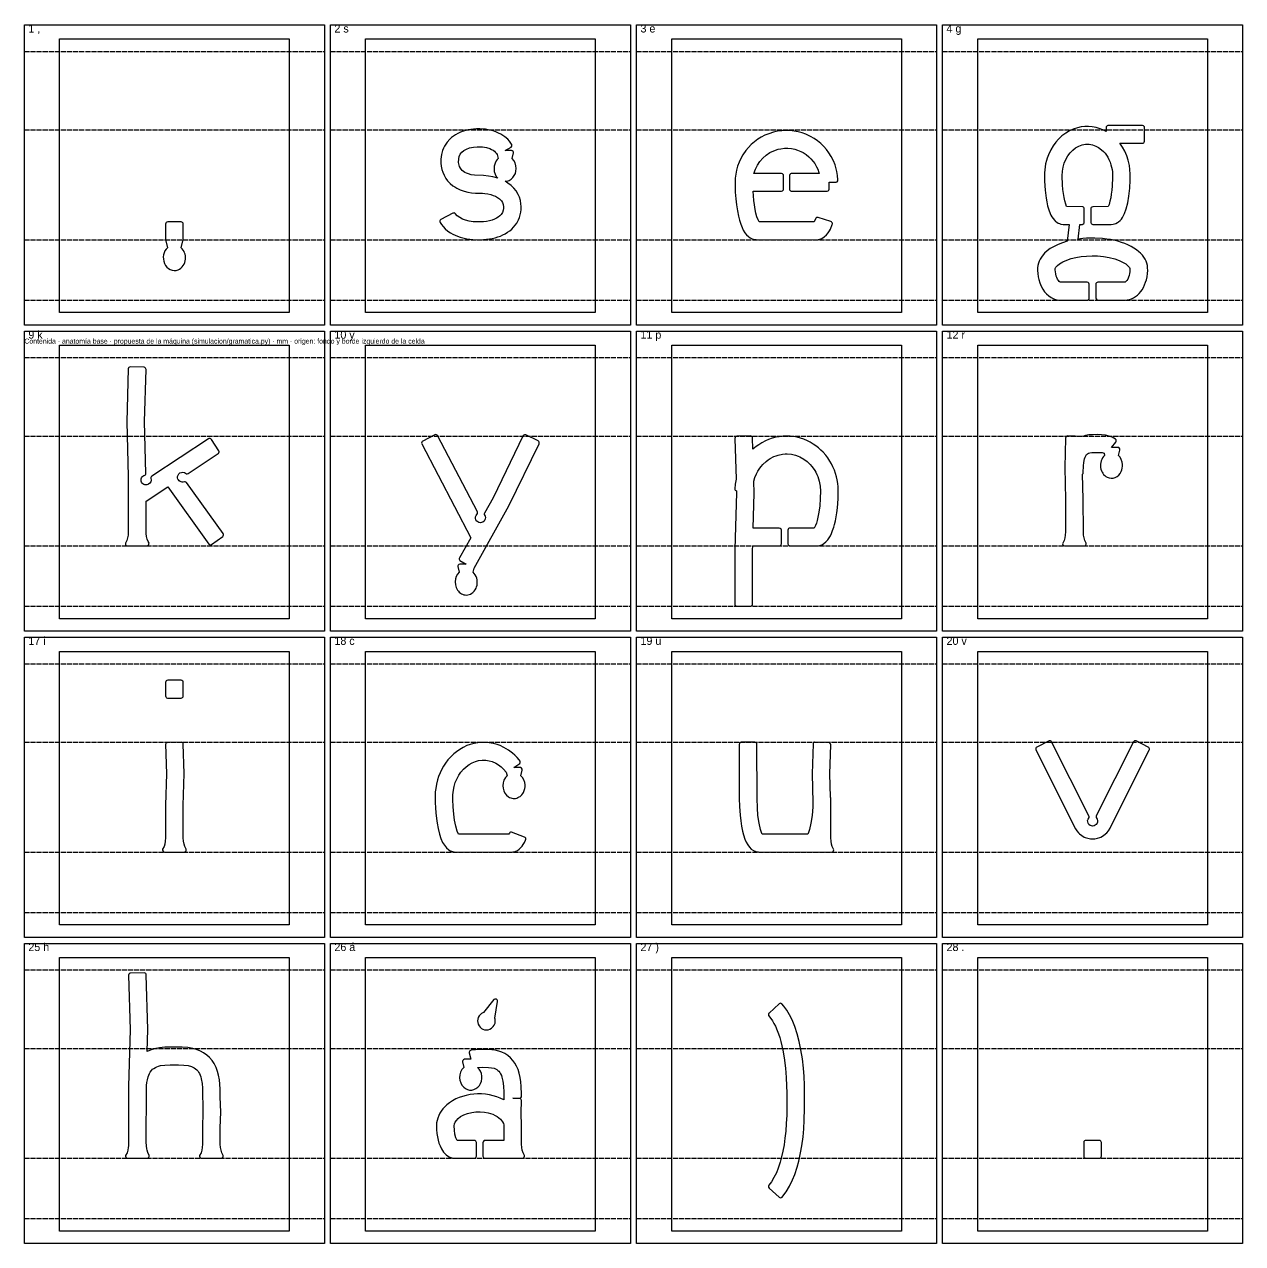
# Model space of a CAD drawing. Header units: millimetres. Extents: x -18 to 1203, y -961 to 108.
# Drawn here: x -18 to 591, y -502 to 108 of the extents above; entities that cross this region are included whole.
import ezdxf
from ezdxf.enums import TextEntityAlignment as Align

# ---------------------------------------------------------------- set-up
doc = ezdxf.new("R2010")
doc.units = ezdxf.units.MM
doc.header["$LTSCALE"] = 2
doc.linetypes.add('DASHED', pattern=[1.524, 1.27, -0.254])
for name, color, linetype in [('CELDA', 8, 'CONTINUOUS'), ('CONTORNO', 7, 'CONTINUOUS'), ('LINEAS', 8, 'DASHED'), ('PLACA', 9, 'CONTINUOUS'), ('TEXTO', 7, 'CONTINUOUS')]:
    doc.layers.add(name, color=color, linetype=linetype)

msp = doc.modelspace()

# ---------------------------------------------------------------- linework, layer by layer
at = {"layer": 'CELDA'}
for points in [[(0, 100.29), (114.81, 100.29), (114.81, -36.39), (0, -36.39)], [(153, 100.29), (267.81, 100.29), (267.81, -36.39), (153, -36.39)], [(306, 100.29), (420.81, 100.29), (420.81, -36.39), (306, -36.39)], [(459, 100.29), (573.81, 100.29), (573.81, -36.39), (459, -36.39)], [(0, -52.71), (114.81, -52.71), (114.81, -189.39), (0, -189.39)], [(153, -52.71), (267.81, -52.71), (267.81, -189.39), (153, -189.39)], [(306, -52.71), (420.81, -52.71), (420.81, -189.39), (306, -189.39)], [(459, -52.71), (573.81, -52.71), (573.81, -189.39), (459, -189.39)], [(0, -205.71), (114.81, -205.71), (114.81, -342.39), (0, -342.39)], [(153, -205.71), (267.81, -205.71), (267.81, -342.39), (153, -342.39)], [(306, -205.71), (420.81, -205.71), (420.81, -342.39), (306, -342.39)], [(459, -205.71), (573.81, -205.71), (573.81, -342.39), (459, -342.39)], [(0, -358.71), (114.81, -358.71), (114.81, -495.39), (0, -495.39)], [(153, -358.71), (267.81, -358.71), (267.81, -495.39), (153, -495.39)], [(306, -358.71), (420.81, -358.71), (420.81, -495.39), (306, -495.39)], [(459, -358.71), (573.81, -358.71), (573.81, -495.39), (459, -495.39)]]:
    msp.add_lwpolyline(points, close=True, dxfattribs=at)
at = {"layer": 'CONTORNO'}
for points in [[(190.64, 10.15), (190.39, 9.97), (190.2, 9.73), (190.08, 9.44), (190.06, 9.13), (190.21, 8.64), (190.91, 7.59), (191.74, 6.55), (192.79, 5.47), (194.15, 4.33), (195.38, 3.48), (196.53, 2.82), (197.74, 2.22), (199, 1.7), (200.33, 1.25), (202.24, 0.73), (203.67, 0.45), (206.66, 0.09), (210.18, 0), (213.37, 0.18), (214.85, 0.37), (216.29, 0.63), (217.69, 0.96), (219.05, 1.37), (220.34, 1.83), (221.6, 2.38), (222.8, 3), (223.96, 3.7), (225.03, 4.46), (226.04, 5.31), (226.98, 6.23), (227.83, 7.24), (228.6, 8.33), (229.44, 9.85), (229.95, 11.1), (230.33, 12.36), (230.59, 13.72), (230.73, 15.1), (230.74, 16.6), (230.64, 17.98), (230.38, 19.53), (229.86, 21.24), (229.24, 22.65), (228.22, 24.33), (227.12, 25.71), (225.72, 27.07), (224.14, 28.28), (222.68, 29.17), (223.79, 29.29), (224.83, 29.64), (225.79, 30.23), (226.64, 31.02), (227.33, 31.99), (227.84, 33.09), (228.16, 34.29), (228.27, 35.56), (228.13, 36.98), (227.71, 38.36), (227.02, 39.58), (226.18, 40.55), (226.86, 43.36), (226.85, 43.68), (226.7, 44.08), (226.31, 44.45), (225.9, 44.58), (222.73, 44.58), (225.71, 46.29), (226.04, 46.67), (226.16, 47.17), (226.12, 47.48), (225.99, 47.76), (224.95, 49.15), (224, 50.17), (222.64, 51.36), (221.64, 52.08), (220.59, 52.72), (219.5, 53.29), (218.34, 53.8), (217.17, 54.22), (215.93, 54.58), (214.17, 54.96), (212.85, 55.15), (210.02, 55.32), (208.44, 55.31), (206.92, 55.22), (204.27, 54.85), (203.01, 54.56), (201.33, 54.05), (200.15, 53.58), (199.03, 53.05), (197.95, 52.45), (196.94, 51.79), (195.96, 51.03), (195.07, 50.23), (193.71, 48.72), (193.01, 47.75), (192.38, 46.7), (191.91, 45.75), (191.46, 44.62), (190.91, 42.62), (190.72, 41.39), (190.63, 40.25), (190.63, 38.18), (190.78, 36.73), (191.11, 35.06), (191.55, 33.68), (192.22, 32.16), (193.14, 30.6), (194, 29.46), (195.26, 28.14), (196.66, 26.96), (197.53, 26.36), (198.58, 25.73), (200.28, 24.91), (202.19, 24.22), (204.04, 23.74), (206, 23.42), (207.93, 23.26), (211.49, 23.17), (212.6, 23.07), (214.12, 22.85), (215.51, 22.53), (216.76, 22.13), (217.87, 21.66), (218.84, 21.14), (219.9, 20.37), (220.84, 19.39), (221.36, 18.56), (221.74, 17.5), (221.87, 16.38), (221.87, 15.59), (221.77, 14.76), (221.42, 13.66), (220.81, 12.66), (220.06, 11.86), (219.33, 11.28), (218.43, 10.72), (217.4, 10.22), (216.23, 9.78), (214.91, 9.42), (213.46, 9.14), (211.88, 8.96), (209.24, 8.87), (206.78, 8.99), (204.73, 9.28), (202.92, 9.73), (201.37, 10.32), (200.06, 11.03), (198.83, 11.97), (197.82, 13.11), (197.55, 13.27), (197.26, 13.34), (196.95, 13.33), (196.66, 13.23)], [(500.18, -21.28), (499.75, -20.97), (499.29, -20.44), (498.84, -19.7), (498.5, -18.96), (498.22, -18.16), (497.96, -17.14), (497.8, -16.05), (497.74, -15.12), (497.76, -14.45), (498.1, -13.74), (498.8, -12.94), (499.83, -12.1), (501.46, -11.12), (503.52, -10.2), (505.75, -9.46), (508.1, -8.88), (510.75, -8.43), (513.44, -8.16), (516.16, -8.06), (518.89, -8.13), (521.81, -8.4), (524.69, -8.88), (527.45, -9.57), (528.87, -10.05), (530.04, -10.51), (532.02, -11.49), (532.96, -12.09), (533.76, -12.72), (534.4, -13.35), (534.81, -13.91), (535.05, -14.44), (535.08, -14.92), (535.01, -16.02), (534.88, -16.94), (534.64, -17.98), (534.37, -18.81), (533.98, -19.68), (533.53, -20.42), (533.06, -20.97), (532.61, -21.29), (519.07, -21.3), (518.66, -21.38), (518.31, -21.62), (518.08, -21.97), (517.99, -22.38), (517.99, -29.1), (518.12, -29.61), (518.47, -30), (518.76, -30.13), (519.07, -30.18), (532.59, -30.18), (533.72, -30.1), (534.92, -29.86), (535.86, -29.55), (536.9, -29.06), (537.88, -28.46), (538.85, -27.69), (539.72, -26.84), (540.47, -25.95), (541.16, -24.98), (541.82, -23.85), (542.41, -22.6), (542.9, -21.29), (543.28, -20.04), (543.61, -18.54), (543.83, -16.98), (543.94, -15.36), (543.93, -13.99), (543.79, -12.9), (543.51, -11.76), (543.15, -10.79), (542.61, -9.67), (541.98, -8.66), (541.3, -7.77), (540.42, -6.8), (539.57, -6), (538.38, -5.06), (537.05, -4.16), (535.66, -3.36), (534.1, -2.6), (532.49, -1.92), (530.81, -1.33), (528.97, -0.78), (527.05, -0.31), (525.41, 0.02), (523.48, 0.33), (521.33, 0.58), (517.46, 0.8), (515.32, 0.8), (513.37, 0.73), (511.46, 0.58), (509.19, 0.31), (510.01, 7.62), (511.29, 7.63), (511.6, 7.71), (512.02, 8.02), (512.24, 8.49), (512.26, 15.42), (512.22, 15.74), (512.08, 16.02), (511.87, 16.25), (511.6, 16.42), (511.29, 16.49), (503.41, 16.5), (502.95, 17.73), (502.5, 19.34), (502.13, 21.06), (501.8, 23.08), (501.55, 25.14), (501.35, 27.47), (501.21, 31.94), (501.32, 34.19), (501.65, 36.19), (502.26, 38.31), (503.03, 40.14), (503.99, 41.85), (505.14, 43.4), (506.46, 44.76), (507.92, 45.88), (509.5, 46.75), (511.17, 47.35), (512.87, 47.66), (514.61, 47.67), (516.32, 47.38), (517.99, 46.79), (519.43, 46.03), (520.91, 44.94), (521.86, 44.04), (522.62, 43.19), (523.32, 42.27), (523.95, 41.27), (524.6, 40.06), (525.15, 38.79), (525.6, 37.47), (525.91, 36.29), (526.14, 35.1), (526.29, 33.9), (526.37, 32.49), (526.37, 31.13), (526.19, 26.9), (526, 24.81), (525.74, 22.75), (525.44, 20.97), (525.07, 19.25), (524.61, 17.64), (524.18, 16.5), (516.48, 16.49), (515.99, 16.32), (515.69, 16.02), (515.56, 15.74), (515.51, 15.42), (515.53, 8.49), (515.64, 8.19), (515.83, 7.94), (516.18, 7.71), (516.48, 7.63), (525.7, 7.62), (526.63, 7.7), (527.39, 7.88), (528.07, 8.13), (528.82, 8.52), (529.42, 8.94), (530.11, 9.55), (530.79, 10.32), (531.33, 11.1), (531.91, 12.1), (532.36, 13.06), (533.23, 15.46), (533.99, 18.47), (534.56, 21.74), (535, 25.71), (535.22, 29.7), (535.25, 32.69), (535.1, 35.01), (534.79, 37.15), (534.2, 39.69), (533.44, 41.95), (532.48, 44.15), (531.3, 46.27), (529.97, 48.2), (541.34, 48.2), (541.65, 48.25), (541.94, 48.38), (542.24, 48.68), (542.41, 49.17), (542.42, 56), (542.37, 56.31), (542.24, 56.6), (541.85, 56.95), (541.34, 57.07), (524.02, 57.05), (523.72, 56.95), (523.47, 56.76), (523.2, 56.31), (523.16, 56), (523.16, 54.13), (521.54, 54.93), (519.75, 55.62), (518.17, 56.06), (516.26, 56.41), (514.37, 56.56), (512.46, 56.53), (510.75, 56.33), (508.93, 55.94), (506.77, 55.23), (504.91, 54.39), (503, 53.26), (501.07, 51.82), (499.44, 50.3), (497.97, 48.65), (496.7, 46.91), (495.46, 44.83), (494.3, 42.35), (493.71, 40.75), (493.34, 39.5), (492.93, 37.85), (492.66, 36.38), (492.47, 34.88), (492.37, 33.44), (492.34, 31.67), (492.38, 29.28), (492.67, 24.76), (493.17, 20.76), (493.52, 18.86), (493.94, 16.99), (494.71, 14.4), (495.6, 12.25), (496.09, 11.37), (496.66, 10.51), (497.31, 9.72), (497.91, 9.15), (498.49, 8.71), (499.14, 8.31), (499.78, 8.02), (500.5, 7.79), (501.63, 7.63), (504.65, 7.6), (503.7, -0.82), (501.4, -1.53), (499.22, -2.37), (497.13, -3.37), (495.27, -4.47), (493.71, -5.61), (492.37, -6.82), (491.17, -8.19), (490.18, -9.7), (489.64, -10.82), (489.29, -11.8), (489.02, -12.91), (488.88, -14), (488.87, -15.38), (488.97, -16.94), (489.19, -18.5), (489.48, -19.83), (490.02, -21.62), (490.66, -23.17), (491.47, -24.69), (492.35, -25.98), (493.36, -27.13), (494.49, -28.13), (495.72, -28.96), (496.99, -29.56), (497.89, -29.86), (498.63, -30.03), (500.25, -30.18), (513.67, -30.18), (514.18, -30.05), (514.43, -29.86), (514.62, -29.61), (514.74, -29.1), (514.74, -22.27), (514.56, -21.78), (514.18, -21.43), (513.67, -21.3)], [(346.66, 24.22), (360.84, 24.22), (361.35, 24.35), (361.74, 24.7), (361.87, 24.98), (361.92, 25.3), (361.92, 32.02), (361.87, 32.33), (361.74, 32.62), (361.35, 32.97), (360.84, 33.09), (347.13, 33.1), (347.85, 35.24), (348.84, 37.25), (350.09, 39.11), (351.57, 40.79), (353.26, 42.26), (355.12, 43.49), (357.12, 44.47), (359.23, 45.17), (360.55, 45.45), (362.31, 45.66), (364.09, 45.69), (365.85, 45.52), (367.59, 45.17), (368.88, 44.78), (370.52, 44.12), (371.72, 43.49), (373.22, 42.53), (374.6, 41.42), (375.58, 40.47), (376.73, 39.12), (377.52, 38.02), (378.41, 36.47), (378.98, 35.24), (379.58, 33.55), (379.71, 33.1), (365.99, 33.09), (365.68, 33.05), (365.4, 32.91), (365.1, 32.62), (364.92, 32.13), (364.92, 25.3), (364.96, 24.98), (365.1, 24.7), (365.4, 24.4), (365.68, 24.27), (365.99, 24.22), (383.66, 24.22), (384.16, 24.35), (384.55, 24.7), (384.73, 25.19), (384.73, 28.66), (388.29, 28.73), (388.77, 28.96), (389.07, 29.4), (389.13, 29.97), (388.94, 32.11), (388.61, 34.02), (388.26, 35.46), (387.65, 37.42), (386.88, 39.33), (385.7, 41.64), (384.61, 43.38), (383.38, 45.03), (382.03, 46.57), (380.49, 48.06), (378.91, 49.36), (377.23, 50.53), (375.45, 51.57), (373.11, 52.67), (371.19, 53.37), (369.21, 53.91), (367.2, 54.29), (365.07, 54.52), (363.03, 54.57), (360.99, 54.46), (358.95, 54.18), (356.95, 53.74), (354.48, 52.96), (352.59, 52.17), (350.77, 51.23), (349.04, 50.15), (347.31, 48.88), (345.77, 47.53), (344.33, 46.06), (343.03, 44.48), (341.55, 42.34), (340.54, 40.55), (339.68, 38.69), (338.96, 36.77), (338.38, 34.7), (338, 32.79), (337.75, 30.76), (337.68, 29.28), (337.69, 26.53), (337.79, 23.79), (338.03, 20.48), (338.37, 17.35), (338.82, 14.41), (339.37, 11.73), (339.89, 9.71), (340.48, 7.83), (341.15, 6.12), (341.79, 4.81), (342.62, 3.44), (343.45, 2.39), (344.34, 1.55), (345.24, 0.92), (346.28, 0.41), (347.26, 0.13), (348.28, 0.01), (378.32, 0), (379.19, 0.06), (379.97, 0.22), (381.13, 0.67), (382.3, 1.4), (383.36, 2.37), (384.21, 3.44), (384.83, 4.41), (385.31, 5.31), (386.29, 7.64), (386.35, 7.95), (386.32, 8.27), (386.13, 8.66), (385.89, 8.88), (385.61, 9.03), (379.21, 11.1), (378.91, 11.16), (378.41, 11.05), (378.02, 10.73), (377.16, 8.88), (349.68, 8.88), (349.18, 9.91), (348.64, 11.4), (348.12, 13.28), (347.73, 15.04), (347.31, 17.47), (347.03, 19.61)], [(218.79, 42.53), (219.27, 40.55), (218.79, 40.05), (218.33, 39.45), (217.67, 38.2), (217.28, 36.81), (217.18, 35.36), (217.32, 34.08), (217.74, 32.74), (218.33, 31.65), (219.1, 30.72), (216.53, 31.41), (214.37, 31.8), (211.98, 32.03), (207.45, 32.19), (205.83, 32.43), (204.41, 32.83), (203.47, 33.2), (202.64, 33.63), (201.92, 34.11), (201.31, 34.63), (200.79, 35.18), (200.36, 35.77), (199.94, 36.58), (199.71, 37.26), (199.5, 38.63), (199.54, 40.39), (199.82, 41.63), (200.31, 42.69), (201.05, 43.66), (202.05, 44.53), (203.35, 45.29), (204.95, 45.89), (206.84, 46.29), (208.68, 46.44), (211.34, 46.38), (213.4, 46.06), (215.11, 45.53), (215.98, 45.13), (216.75, 44.67), (217.41, 44.17), (217.97, 43.64), (218.44, 43.07)], [(52.97, 0.13), (53.95, -4.04), (53.24, -4.81), (52.7, -5.65), (52.28, -6.58), (52, -7.6), (51.86, -8.63), (51.88, -9.67), (52.05, -10.7), (52.42, -11.84), (52.99, -12.9), (53.62, -13.7), (54.46, -14.44), (55.3, -14.94), (56.3, -15.29), (57.24, -15.41), (58.33, -15.33), (59.34, -15.01), (60, -14.67), (60.65, -14.21), (61.32, -13.56), (61.8, -12.93), (62.2, -12.24), (62.54, -11.46), (62.81, -10.5), (62.93, -9.67), (62.95, -8.84), (62.88, -8.01), (62.72, -7.2), (62.53, -6.58), (62.22, -5.86), (61.82, -5.16), (61.34, -4.53), (60.86, -4.04), (61.84, 0.13), (61.84, 7.8), (61.76, 8.21), (61.53, 8.56), (61.18, 8.79), (60.77, 8.87), (54.04, 8.87), (53.63, 8.79), (53.28, 8.56), (53.05, 8.21), (52.97, 7.8)], [(33.61, -150.26), (32.94, -151.59), (32.88, -151.91), (33, -152.42), (33.35, -152.82), (33.85, -152.99), (43.66, -153), (44.18, -152.87), (44.5, -152.6), (44.7, -152.22), (44.71, -151.69), (44.22, -150.74), (43.8, -149.64), (43.49, -148.32), (43.31, -146.78), (43.25, -145.02), (43.25, -130.72), (54.05, -123.58), (74.66, -152.21), (74.92, -152.39), (75.32, -152.5), (75.64, -152.47), (75.93, -152.36), (81.56, -148.31), (81.82, -147.98), (81.92, -147.57), (81.9, -147.26), (81.72, -146.88), (63.37, -121.35), (63.04, -121.1), (62.74, -121), (62.43, -120.99), (61.84, -121.13), (61.33, -121.16), (60.85, -121.08), (60.31, -120.88), (59.81, -120.53), (59.41, -120.07), (59.17, -119.62), (59.01, -119.04), (59.02, -118.31), (59.22, -117.64), (59.62, -117.04), (60.18, -116.57), (60.87, -116.28), (61.69, -116.22), (62.42, -116.41), (63.4, -116.96), (63.8, -116.99), (64.2, -116.88), (79.3, -106.91), (79.53, -106.7), (79.69, -106.43), (79.77, -106.12), (79.76, -105.81), (79.65, -105.51), (75.9, -99.81), (75.6, -99.51), (75.32, -99.37), (75, -99.33), (74.69, -99.37), (74.41, -99.5), (46.07, -118.22), (45.78, -118.51), (45.61, -118.89), (45.59, -119.2), (45.72, -120.19), (45.54, -121.02), (45.15, -121.66), (44.53, -122.2), (44.09, -122.41), (43.6, -122.53), (43.11, -122.55), (42.54, -122.45), (42.09, -122.27), (41.67, -121.99), (41.33, -121.64), (41.02, -121.15), (40.84, -120.67), (40.77, -120.09), (40.84, -119.49), (41.02, -119.01), (41.33, -118.52), (41.67, -118.18), (42.09, -117.89), (42.66, -117.65), (42.91, -117.45), (43.09, -117.19), (43.2, -116.79), (42.49, -90.94), (43.22, -64.87), (43.18, -64.56), (42.99, -64.19), (42.67, -63.91), (42.28, -63.78), (35.34, -63.58), (34.94, -63.7), (34.68, -63.88), (34.49, -64.12), (34.35, -64.52), (33.61, -91.07), (34.37, -118.3), (34.37, -145.03), (34.31, -146.8), (34.23, -147.6), (33.99, -149.01)], [(181.58, -100.62), (181.25, -100.88), (181.05, -101.25), (181, -101.67), (181.12, -102.07), (205.56, -148.95), (199.93, -159.05), (199.82, -159.35), (199.8, -159.66), (199.87, -159.97), (200.17, -160.4), (203.28, -162.15), (200.11, -162.16), (199.6, -162.34), (199.31, -162.65), (199.15, -163.05), (199.15, -163.38), (199.83, -166.19), (198.98, -167.15), (198.31, -168.35), (197.92, -169.55), (197.74, -170.96), (197.84, -172.45), (198.23, -173.83), (198.89, -175.08), (199.35, -175.69), (199.78, -176.13), (200.34, -176.59), (200.84, -176.92), (201.48, -177.22), (202.04, -177.41), (202.72, -177.53), (203.44, -177.57), (204.03, -177.51), (204.7, -177.36), (205.39, -177.09), (206.04, -176.72), (206.65, -176.26), (207.22, -175.69), (207.78, -174.92), (208.17, -174.21), (208.47, -173.45), (208.69, -172.62), (208.82, -171.62), (208.82, -170.78), (208.72, -169.93), (208.53, -169.12), (208.25, -168.35), (207.8, -167.48), (207.32, -166.81), (206.74, -166.19), (207.22, -164.2), (224.6, -133.02), (239.7, -101.97), (239.81, -101.57), (239.75, -101.15), (239.54, -100.79), (239.21, -100.53), (233.06, -97.55), (232.75, -97.49), (232.44, -97.51), (232.15, -97.63), (231.83, -97.91), (216.68, -129), (212.41, -136.68), (212.33, -136.98), (212.33, -137.28), (212.73, -138.24), (212.84, -138.83), (212.8, -139.44), (212.6, -140.04), (212.19, -140.64), (211.65, -141.08), (210.98, -141.36), (210.36, -141.44), (209.64, -141.33), (209.01, -141.03), (208.53, -140.62), (208.14, -140.04), (207.92, -139.32), (207.94, -138.5), (208.19, -137.79), (208.84, -136.88), (208.93, -136.47), (208.85, -136.06), (188.93, -97.87), (188.73, -97.64), (188.36, -97.44), (187.94, -97.39), (187.63, -97.46)], [(502.12, -150.26), (501.45, -151.59), (501.39, -151.91), (501.51, -152.42), (501.87, -152.82), (502.36, -152.99), (512.28, -152.99), (512.59, -152.92), (512.86, -152.75), (513.08, -152.51), (513.21, -152.22), (513.25, -151.91), (513.2, -151.59), (512.52, -150.26), (512.14, -149.01), (511.9, -147.58), (511.78, -145.95), (511.76, -129.73), (511.41, -117.24), (511.67, -116.85), (511.75, -116.53), (511.85, -112.9), (511.97, -111.58), (512.16, -110.33), (512.37, -109.48), (512.64, -108.67), (512.96, -107.98), (513.34, -107.42), (513.8, -106.99), (514.33, -106.7), (515.05, -106.49), (515.96, -106.36), (517.72, -106.3), (520.1, -106.33), (521.22, -106.43), (522.13, -106.65), (522.41, -107.81), (521.82, -108.43), (521.36, -109.07), (520.98, -109.78), (520.67, -110.54), (520.46, -111.34), (520.34, -112.17), (520.32, -113), (520.39, -113.83), (520.55, -114.64), (520.8, -115.43), (521.14, -116.16), (521.47, -116.71), (521.93, -117.31), (522.47, -117.86), (523.07, -118.32), (523.72, -118.69), (524.76, -119.06), (525.7, -119.19), (526.75, -119.11), (527.67, -118.84), (528.65, -118.32), (529.51, -117.62), (530.16, -116.84), (530.75, -115.83), (531.05, -115.07), (531.27, -114.24), (531.4, -113.24), (531.4, -112.37), (531.22, -111.14), (530.76, -109.81), (530.14, -108.74), (529.32, -107.81), (529.98, -105.1), (529.97, -104.57), (529.71, -104.1), (529.45, -103.91), (529.15, -103.8), (525.87, -103.77), (528.07, -101.16), (528.21, -100.88), (528.26, -100.56), (528.14, -100.05), (527.88, -99.73), (527.07, -99.2), (526.12, -98.71), (524.62, -98.13), (522.84, -97.71), (520.92, -97.49), (518.64, -97.43), (516.28, -97.45), (514.58, -97.58), (512.93, -97.87), (511.48, -98.29), (503.86, -98.08), (503.55, -98.15), (503.27, -98.31), (502.95, -98.72), (502.86, -99.13), (502.45, -113.85), (502.88, -129.81), (502.87, -145.93), (502.75, -147.58), (502.5, -149.04)], [(337.58, -124.48), (337.62, -124.79), (337.8, -125.17), (338.02, -125.39), (338.32, -125.54), (338.35, -126.52), (337.56, -154.73), (337.57, -182.21), (337.64, -182.51), (337.88, -182.86), (338.13, -183.05), (338.53, -183.17), (345.46, -183.17), (345.87, -183.05), (346.12, -182.86), (346.35, -182.51), (346.43, -182.1), (346.43, -154.91), (346.49, -153), (359.85, -153), (360.16, -152.92), (360.51, -152.69), (360.74, -152.34), (360.82, -152.03), (360.82, -145.1), (360.64, -144.6), (360.26, -144.25), (359.75, -144.13), (346.74, -144.12), (347.22, -126.62), (347.06, -120.6), (347.62, -118.78), (348.33, -117.08), (349.09, -115.64), (350.07, -114.13), (350.69, -113.32), (351.6, -112.27), (353.22, -110.77), (354.15, -110.05), (355.14, -109.4), (357.07, -108.39), (358.15, -107.96), (359.27, -107.61), (361.38, -107.18), (362.72, -107.07), (363.69, -107.05), (365.82, -107.24), (367.93, -107.72), (369.21, -108.17), (370.1, -108.56), (372, -109.61), (373.76, -110.91), (375.21, -112.28), (376.13, -113.33), (376.74, -114.14), (377.52, -115.3), (378.02, -116.18), (378.57, -117.28), (379.04, -118.4), (379.78, -120.73), (380.22, -123.15), (380.37, -125.62), (380.29, -129.14), (379.99, -133.12), (379.45, -137.02), (378.74, -140.31), (378.31, -141.74), (377.9, -142.86), (377.29, -144.12), (365.15, -144.13), (364.74, -144.21), (364.47, -144.37), (364.2, -144.69), (364.08, -145.1), (364.08, -152.03), (364.16, -152.34), (364.39, -152.69), (364.64, -152.87), (364.94, -152.98), (378.31, -153), (379.34, -152.92), (380.63, -152.59), (381.31, -152.28), (382.02, -151.87), (383.09, -151), (384.06, -149.93), (384.74, -148.96), (385.32, -147.93), (385.89, -146.76), (386.45, -145.36), (386.99, -143.74), (387.38, -142.31), (387.82, -140.45), (388.19, -138.56), (388.53, -136.43), (388.82, -134.07), (389.15, -129.57), (389.24, -125), (389.17, -123.51), (388.99, -121.77), (388.72, -120.06), (388.38, -118.55), (387.91, -116.88), (387.31, -115.17), (386.63, -113.57), (385.82, -111.95), (385.06, -110.63), (383.97, -108.98), (383, -107.71), (381.7, -106.22), (380.62, -105.14), (379.46, -104.1), (378.08, -103.03), (376.76, -102.12), (375.26, -101.23), (373.86, -100.52), (371.98, -99.73), (370.44, -99.21), (368.7, -98.76), (366.91, -98.43), (365.14, -98.24), (363.28, -98.18), (361.68, -98.24), (359.66, -98.47), (358.07, -98.77), (356.3, -99.23), (354.39, -99.9), (352.89, -100.55), (351.09, -101.49), (349.55, -102.45), (348.24, -103.39), (346.62, -104.74), (346.45, -99.02), (346.32, -98.62), (346.05, -98.31), (345.67, -98.12), (345.36, -98.08), (338.64, -98.27), (338.23, -98.36), (337.96, -98.53), (337.7, -98.86), (337.59, -99.27), (338.16, -119.69), (337.77, -122.1)], [(60.77, -229.05), (61.18, -228.97), (61.53, -228.74), (61.76, -228.39), (61.84, -228.08), (61.84, -221.25), (61.76, -220.84), (61.6, -220.57), (61.18, -220.26), (60.77, -220.18), (54.04, -220.18), (53.63, -220.26), (53.36, -220.42), (53.05, -220.84), (52.97, -221.25), (52.97, -227.98), (53.05, -228.39), (53.21, -228.66), (53.53, -228.92), (53.94, -229.05)], [(52.21, -303.26), (51.53, -304.59), (51.48, -304.91), (51.6, -305.42), (51.95, -305.82), (52.44, -305.99), (62.36, -305.99), (62.67, -305.92), (63.02, -305.68), (63.21, -305.42), (63.31, -305.12), (63.28, -304.59), (62.6, -303.26), (62.23, -302.04), (61.98, -300.6), (61.86, -298.95), (61.84, -282.81), (62.28, -266.82), (61.86, -252.02), (61.78, -251.72), (61.61, -251.45), (61.27, -251.2), (60.97, -251.1), (53.94, -251.28), (53.63, -251.36), (53.29, -251.61), (53.11, -251.86), (53.01, -252.16), (53.41, -266.97), (52.97, -282.63), (52.95, -298.93), (52.83, -300.58), (52.58, -302.04)], [(199.4, -297.12), (198.73, -295.52), (198.05, -293.13), (197.45, -290.13), (197.05, -287.16), (196.72, -283.33), (196.6, -279.81), (196.62, -277.4), (196.87, -275.08), (197.26, -273.18), (197.82, -271.33), (198.54, -269.58), (199.58, -267.62), (200.6, -266.13), (201.96, -264.54), (203.21, -263.37), (204.79, -262.2), (206.2, -261.41), (207.93, -260.71), (209.42, -260.31), (211.22, -260.07), (213.02, -260.1), (214.81, -260.37), (216.3, -260.81), (218.01, -261.55), (219.41, -262.38), (220.73, -263.38), (221.97, -264.54), (223.24, -266.01), (223.69, -267.86), (222.84, -268.82), (222.16, -270.04), (221.73, -271.42), (221.59, -272.87), (221.7, -274.11), (222.08, -275.47), (222.64, -276.58), (223.36, -277.52), (224.35, -278.37), (224.87, -278.67), (225.51, -278.95), (226.08, -279.12), (226.76, -279.22), (227.89, -279.18), (228.56, -279.02), (229.11, -278.82), (229.74, -278.49), (230.21, -278.17), (231.08, -277.35), (231.54, -276.75), (231.86, -276.21), (232.27, -275.28), (232.54, -274.32), (232.67, -273.46), (232.68, -272.45), (232.5, -271.19), (232.04, -269.86), (231.42, -268.79), (230.6, -267.86), (231.28, -265.04), (231.22, -264.51), (230.91, -264.08), (230.43, -263.84), (227.15, -263.82), (230, -261.69), (230.24, -261.21), (230.27, -260.89), (230.2, -260.57), (229.79, -259.98), (228.68, -258.72), (227.57, -257.6), (226.47, -256.61), (224.37, -255.03), (222.14, -253.7), (220.28, -252.83), (218.72, -252.26), (216.75, -251.71), (214.82, -251.37), (212.79, -251.19), (211.14, -251.19), (209.11, -251.37), (207.18, -251.71), (205.21, -252.26), (203.65, -252.83), (201.79, -253.7), (200.06, -254.7), (198.36, -255.89), (197.06, -256.95), (195.55, -258.4), (194.14, -259.98), (192.91, -261.61), (191.99, -263.03), (190.98, -264.84), (190.24, -266.39), (189.47, -268.32), (188.94, -269.97), (188.41, -272.08), (188.03, -274.17), (187.83, -275.88), (187.72, -278.07), (187.75, -281.23), (187.87, -283.85), (188.05, -286.35), (188.37, -289.3), (188.7, -291.59), (189.19, -294.18), (189.91, -297.06), (190.64, -299.22), (191.5, -301.17), (192.35, -302.6), (192.88, -303.31), (193.45, -303.95), (194.56, -304.87), (195.33, -305.33), (195.86, -305.57), (197.07, -305.91), (198.11, -306), (226.5, -305.96), (227.3, -305.82), (228.07, -305.57), (228.93, -305.15), (229.78, -304.58), (230.48, -303.95), (231.2, -303.12), (231.8, -302.27), (232.37, -301.28), (232.96, -300.03), (233.09, -299.61), (233, -299.08), (232.68, -298.66), (232.39, -298.5), (225.88, -296.08), (225.45, -296.1), (225.06, -296.29), (224.84, -296.52), (224.5, -297.13)], [(351.24, -297.13), (350.86, -296.17), (350.39, -294.67), (349.69, -291.54), (349.14, -287.71), (348.82, -283.92), (348.66, -279.2), (348.64, -252.04), (348.48, -251.65), (348.26, -251.42), (347.99, -251.26), (347.58, -251.18), (340.75, -251.18), (340.35, -251.3), (339.97, -251.65), (339.83, -251.94), (339.78, -252.25), (339.79, -279.25), (339.89, -283.2), (340.2, -287.5), (340.53, -290.39), (340.96, -293.09), (341.47, -295.59), (341.96, -297.48), (342.64, -299.53), (343.29, -301.06), (344.07, -302.48), (344.83, -303.52), (345.8, -304.5), (346.97, -305.29), (348.08, -305.75), (349.36, -305.98), (385.95, -306), (386.36, -305.92), (386.72, -305.68), (386.95, -305.32), (387.02, -304.91), (386.93, -304.49), (386.28, -303.22), (385.92, -302.04), (385.67, -300.6), (385.55, -298.95), (385.5, -281.34), (385.53, -279.08), (385.42, -278.58), (385.09, -266.97), (385.5, -252.37), (385.39, -251.86), (385.05, -251.47), (384.77, -251.33), (384.46, -251.27), (377.63, -251.08), (377.32, -251.15), (377.05, -251.31), (376.77, -251.62), (376.66, -251.92), (376.22, -266.85), (376.62, -281.3), (376.53, -283.34), (376.18, -287.7), (375.63, -291.53), (374.93, -294.67), (374.46, -296.17), (374.07, -297.13)], [(507.85, -294.36), (508.49, -295.39), (509.39, -296.46), (509.91, -296.96), (511.01, -297.81), (512.23, -298.5), (512.74, -298.72), (514.03, -299.15), (515.42, -299.39), (516.84, -299.42), (517.59, -299.36), (518.78, -299.15), (520.07, -298.72), (520.57, -298.5), (521.8, -297.81), (522.9, -296.96), (523.44, -296.43), (524.32, -295.39), (525.14, -294.03), (544.7, -255.01), (544.8, -254.71), (544.81, -254.4), (544.72, -254.09), (544.48, -253.75), (544.22, -253.57), (538.11, -250.51), (537.81, -250.45), (537.39, -250.5), (537.11, -250.64), (536.88, -250.86), (518.27, -287.94), (518.16, -288.36), (518.19, -288.69), (518.69, -289.61), (518.87, -290.31), (518.83, -291.04), (518.64, -291.64), (518.25, -292.22), (517.77, -292.63), (517.13, -292.93), (516.42, -293.04), (515.79, -292.97), (515.12, -292.68), (514.58, -292.24), (514.17, -291.64), (513.96, -290.94), (513.94, -290.31), (514.12, -289.61), (514.62, -288.69), (514.65, -288.36), (514.54, -287.94), (495.93, -250.86), (495.7, -250.64), (495.42, -250.5), (495.11, -250.44), (494.69, -250.51), (488.59, -253.57), (488.25, -253.83), (488.08, -254.09), (488, -254.4), (488.01, -254.71), (488.11, -255.01)], [(33.71, -456.26), (33.03, -457.59), (32.98, -457.91), (33.1, -458.42), (33.45, -458.82), (33.94, -458.99), (43.76, -459), (44.27, -458.87), (44.66, -458.51), (44.81, -458.12), (44.81, -457.69), (44.09, -456.22), (43.73, -455.04), (43.59, -454.35), (43.4, -452.78), (43.34, -451.03), (43.38, -424.69), (43.48, -422.7), (43.65, -421.13), (43.87, -419.8), (44.24, -418.34), (44.56, -417.44), (44.93, -416.64), (45.33, -415.95), (45.9, -415.18), (46.53, -414.55), (47.09, -414.11), (47.9, -413.62), (48.65, -413.28), (49.5, -412.98), (50.5, -412.73), (52.68, -412.43), (55.32, -412.31), (59.48, -412.31), (62.13, -412.43), (64.3, -412.73), (65.9, -413.18), (66.66, -413.49), (67.34, -413.86), (67.92, -414.26), (68.59, -414.85), (69.07, -415.38), (69.49, -415.97), (69.88, -416.65), (70.24, -417.44), (70.57, -418.36), (70.85, -419.41), (71.22, -421.61), (71.4, -423.95), (71.68, -436.04), (71.47, -443.67), (71.45, -451.93), (71.33, -453.58), (71.09, -455.01), (70.71, -456.26), (70.03, -457.59), (69.98, -458.01), (70.1, -458.42), (70.45, -458.82), (70.94, -458.99), (80.76, -459), (81.17, -458.92), (81.52, -458.68), (81.71, -458.42), (81.83, -458.01), (81.78, -457.59), (81.1, -456.26), (80.73, -455.04), (80.48, -453.6), (80.36, -451.95), (80.34, -443.86), (80.56, -435.94), (80.34, -428.26), (80.3, -424.44), (80.17, -421.97), (79.94, -419.87), (79.51, -417.48), (79.02, -415.65), (78.27, -413.65), (77.27, -411.68), (76.28, -410.2), (74.97, -408.68), (73.66, -407.48), (72.01, -406.31), (70.42, -405.46), (68.46, -404.67), (66.64, -404.16), (64.19, -403.73), (61.35, -403.49), (56.33, -403.43), (52.61, -403.53), (49.99, -403.81), (48.05, -404.19), (45.83, -404.86), (43.83, -405.73), (44.13, -394.68), (43.37, -367.38), (43.31, -367.07), (43.11, -366.7), (42.77, -366.45), (42.37, -366.33), (35.44, -366.53), (35.13, -366.61), (34.79, -366.86), (34.61, -367.11), (34.5, -367.52), (35.26, -394.81), (34.47, -423.04), (34.47, -451.03), (34.4, -452.8), (34.33, -453.6), (34.09, -455.01)], [(211.95, -386.2), (210.93, -386.72), (210.25, -387.27), (209.7, -387.93), (209.28, -388.7), (209.02, -389.53), (208.93, -390.39), (209.01, -391.26), (209.26, -392.09), (209.67, -392.86), (210.21, -393.54), (210.88, -394.1), (211.65, -394.51), (212.48, -394.77), (213.34, -394.86), (214.21, -394.78), (215.04, -394.53), (215.99, -394), (216.78, -393.26), (217.29, -392.49), (217.68, -391.47), (217.78, -390.88), (217.8, -390.23), (217.73, -389.58), (217.56, -388.96), (218.91, -380.72), (218.87, -380.21), (218.67, -379.84), (218.34, -379.59), (217.94, -379.48), (217.52, -379.53), (217.16, -379.73)], [(354.71, -386.44), (354.47, -386.76), (354.38, -387.06), (354.37, -387.36), (354.45, -387.66), (355.58, -389.17), (356.36, -390.35), (357.13, -391.66), (357.86, -393.09), (358.77, -395.18), (359.42, -396.9), (360.04, -398.74), (360.6, -400.69), (361.6, -404.93), (362.29, -408.83), (362.92, -413.95), (363.29, -418.66), (363.47, -422.82), (363.55, -426.34), (363.56, -432.68), (363.48, -437.52), (363.29, -441.68), (363.01, -445.48), (362.63, -449.02), (362.16, -452.32), (361.6, -455.41), (360.96, -458.3), (360.23, -460.98), (359.21, -464.04), (358.32, -466.25), (357.13, -468.69), (355.85, -470.79), (354.55, -472.52), (354.42, -472.79), (354.36, -473.09), (354.43, -473.49), (354.71, -473.91), (359.66, -478.48), (360.02, -478.7), (360.44, -478.76), (360.86, -478.66), (361.19, -478.4), (362.09, -477.3), (363.22, -475.74), (364.9, -472.97), (366.43, -469.85), (367.55, -467.09), (368.73, -463.54), (369.58, -460.4), (370.46, -456.35), (371.06, -452.83), (371.65, -448.25), (372.01, -444.27), (372.26, -440.04), (372.42, -434.13), (372.44, -427.62), (372.35, -422.57), (372.15, -418.12), (371.84, -414.05), (371.32, -409.29), (370.62, -404.86), (369.76, -400.7), (368.74, -396.86), (367.55, -393.26), (366.17, -389.93), (364.9, -387.38), (363.53, -385.09), (362.09, -383.05), (361.12, -381.88), (360.76, -381.66), (360.44, -381.59), (360.02, -381.65), (359.66, -381.87)], [(198.75, -450.12), (198.43, -449.52), (198.12, -448.75), (197.63, -446.93), (197.34, -444.93), (197.26, -442.76), (197.41, -441.87), (197.8, -440.94), (198.38, -440.09), (199.25, -439.17), (200.49, -438.22), (202.12, -437.31), (203.93, -436.61), (206.05, -436.08), (208.07, -435.81), (210.31, -435.75), (212.35, -435.93), (214.31, -436.31), (215.47, -436.64), (216.57, -437.04), (217.77, -437.6), (218.73, -438.15), (219.59, -438.77), (220.35, -439.43), (220.99, -440.15), (221.46, -440.85), (221.85, -441.68), (222.02, -442.39), (222.06, -450.12), (212.73, -450.13), (212.32, -450.21), (212.05, -450.37), (211.74, -450.79), (211.66, -451.2), (211.66, -457.93), (211.74, -458.34), (211.9, -458.61), (212.32, -458.92), (212.73, -459), (231.35, -459), (231.87, -458.87), (232.12, -458.68), (232.31, -458.42), (232.43, -458.01), (232.38, -457.59), (231.7, -456.26), (231.32, -455.01), (231.08, -453.58), (230.95, -451.95), (230.93, -442.58), (230.73, -436.57), (230.89, -430.06), (230.79, -429.76), (230.61, -429.5), (230.37, -429.3), (230.07, -429.19), (226.52, -429.07), (230.07, -429.04), (230.55, -428.82), (230.86, -428.4), (230.93, -428.09), (230.93, -427.07), (230.81, -423.09), (230.61, -420.78), (230.29, -418.66), (229.79, -416.5), (229.22, -414.74), (228.48, -413.04), (227.62, -411.49), (226.6, -410.09), (225.41, -408.8), (224.08, -407.68), (222.59, -406.73), (221.05, -406), (219.52, -405.47), (217.74, -405.06), (216.04, -404.83), (213.63, -404.69), (210.05, -404.68), (207.88, -404.77), (205.79, -405), (205.4, -405.11), (205.07, -405.36), (204.9, -405.61), (204.8, -406.01), (204.82, -406.31), (205.54, -409.57), (202.36, -409.57), (201.86, -409.76), (201.51, -410.16), (201.41, -410.47), (201.41, -410.79), (202.09, -413.61), (201.61, -414.1), (201.15, -414.7), (200.49, -415.95), (200.1, -417.34), (199.99, -418.83), (200.14, -420.07), (200.56, -421.41), (201.15, -422.5), (202.01, -423.52), (202.91, -424.22), (203.91, -424.7), (204.98, -424.95), (206.07, -424.96), (207.13, -424.72), (208.14, -424.24), (209.05, -423.55), (209.84, -422.64), (210.44, -421.6), (210.86, -420.44), (211.07, -419.21), (211.06, -417.96), (210.85, -416.73), (210.43, -415.58), (209.82, -414.54), (209, -413.59), (211.59, -413.55), (214.39, -413.6), (215.97, -413.76), (217.22, -414.05), (217.92, -414.31), (218.58, -414.67), (219.14, -415.09), (219.59, -415.54), (220.07, -416.17), (220.47, -416.85), (220.84, -417.68), (221.13, -418.5), (221.61, -420.53), (221.91, -422.97), (222.05, -426.03), (222.04, -429.79), (220.22, -428.95), (218.53, -428.3), (216.79, -427.78), (214.99, -427.37), (212.99, -427.06), (210.93, -426.9), (208.87, -426.88), (207.07, -426.99), (205.26, -427.21), (203.27, -427.59), (201.49, -428.08), (199.74, -428.69), (198.07, -429.41), (196.42, -430.3), (194.86, -431.32), (193.56, -432.35), (192.55, -433.3), (191.62, -434.33), (190.78, -435.44), (190.08, -436.56), (189.53, -437.67), (189.03, -438.95), (188.69, -440.17), (188.49, -441.31), (188.38, -442.73), (188.42, -444.58), (188.6, -446.59), (188.87, -448.36), (189.21, -449.9), (189.66, -451.42), (190.22, -452.88), (190.87, -454.23), (191.4, -455.1), (191.98, -455.9), (192.58, -456.59), (193.29, -457.26), (193.95, -457.76), (194.74, -458.23), (195.58, -458.59), (196.27, -458.8), (197.2, -458.97), (197.9, -459), (207.33, -459), (207.74, -458.92), (208.09, -458.69), (208.33, -458.34), (208.41, -457.93), (208.41, -451.2), (208.33, -450.79), (208.09, -450.44), (207.74, -450.21), (207.33, -450.13)], [(511.97, -457.93), (512.05, -458.34), (512.21, -458.61), (512.53, -458.87), (512.94, -459), (519.77, -459), (520.18, -458.92), (520.45, -458.76), (520.76, -458.34), (520.84, -457.93), (520.84, -451.2), (520.76, -450.79), (520.6, -450.52), (520.18, -450.21), (519.77, -450.13), (513.04, -450.13), (512.63, -450.21), (512.36, -450.37), (512.09, -450.69), (511.97, -451.09)]]:
    msp.add_lwpolyline(points, close=True, dxfattribs=at)
at = {"layer": 'LINEAS'}
for p, q in [((-17.6, 94.07), (132.4, 94.07)), ((135.4, 94.07), (285.4, 94.07)), ((288.4, 94.07), (438.4, 94.07)), ((441.4, 94.07), (591.4, 94.07)), ((-17.6, 54.82), (132.4, 54.82)), ((135.4, 54.82), (285.4, 54.82)), ((288.4, 54.82), (438.4, 54.82)), ((441.4, 54.82), (591.4, 54.82)), ((-17.6, 0), (132.4, 0)), ((135.4, 0), (285.4, 0)), ((288.4, 0), (438.4, 0)), ((441.4, 0), (591.4, 0)), ((-17.6, -30.18), (132.4, -30.18)), ((135.4, -30.18), (285.4, -30.18)), ((288.4, -30.18), (438.4, -30.18)), ((441.4, -30.18), (591.4, -30.18)), ((-17.6, -58.93), (132.4, -58.93)), ((135.4, -58.93), (285.4, -58.93)), ((288.4, -58.93), (438.4, -58.93)), ((441.4, -58.93), (591.4, -58.93)), ((-17.6, -98.18), (132.4, -98.18)), ((135.4, -98.18), (285.4, -98.18)), ((288.4, -98.18), (438.4, -98.18)), ((441.4, -98.18), (591.4, -98.18)), ((-17.6, -153), (132.4, -153)), ((135.4, -153), (285.4, -153)), ((288.4, -153), (438.4, -153)), ((441.4, -153), (591.4, -153)), ((-17.6, -183.18), (132.4, -183.18)), ((135.4, -183.18), (285.4, -183.18)), ((288.4, -183.18), (438.4, -183.18)), ((441.4, -183.18), (591.4, -183.18)), ((-17.6, -211.93), (132.4, -211.93)), ((135.4, -211.93), (285.4, -211.93)), ((288.4, -211.93), (438.4, -211.93)), ((441.4, -211.93), (591.4, -211.93)), ((-17.6, -251.18), (132.4, -251.18)), ((135.4, -251.18), (285.4, -251.18)), ((288.4, -251.18), (438.4, -251.18)), ((441.4, -251.18), (591.4, -251.18)), ((-17.6, -306), (132.4, -306)), ((135.4, -306), (285.4, -306)), ((288.4, -306), (438.4, -306)), ((441.4, -306), (591.4, -306)), ((-17.6, -336.18), (132.4, -336.18)), ((135.4, -336.18), (285.4, -336.18)), ((288.4, -336.18), (438.4, -336.18)), ((441.4, -336.18), (591.4, -336.18)), ((-17.6, -364.93), (132.4, -364.93)), ((135.4, -364.93), (285.4, -364.93)), ((288.4, -364.93), (438.4, -364.93)), ((441.4, -364.93), (591.4, -364.93)), ((-17.6, -404.18), (132.4, -404.18)), ((135.4, -404.18), (285.4, -404.18)), ((288.4, -404.18), (438.4, -404.18)), ((441.4, -404.18), (591.4, -404.18)), ((-17.6, -459), (132.4, -459)), ((135.4, -459), (285.4, -459)), ((288.4, -459), (438.4, -459)), ((441.4, -459), (591.4, -459)), ((-17.6, -489.18), (132.4, -489.18)), ((135.4, -489.18), (285.4, -489.18)), ((288.4, -489.18), (438.4, -489.18)), ((441.4, -489.18), (591.4, -489.18))]:
    msp.add_line(p, q, dxfattribs=at)
at = {"layer": 'PLACA'}
for points in [[(-17.6, 107.32), (132.4, 107.32), (132.4, -42.68), (-17.6, -42.68)], [(135.4, 107.32), (285.4, 107.32), (285.4, -42.68), (135.4, -42.68)], [(288.4, 107.32), (438.4, 107.32), (438.4, -42.68), (288.4, -42.68)], [(441.4, 107.32), (591.4, 107.32), (591.4, -42.68), (441.4, -42.68)], [(-17.6, -45.68), (132.4, -45.68), (132.4, -195.68), (-17.6, -195.68)], [(135.4, -45.68), (285.4, -45.68), (285.4, -195.68), (135.4, -195.68)], [(288.4, -45.68), (438.4, -45.68), (438.4, -195.68), (288.4, -195.68)], [(441.4, -45.68), (591.4, -45.68), (591.4, -195.68), (441.4, -195.68)], [(-17.6, -198.68), (132.4, -198.68), (132.4, -348.68), (-17.6, -348.68)], [(135.4, -198.68), (285.4, -198.68), (285.4, -348.68), (135.4, -348.68)], [(288.4, -198.68), (438.4, -198.68), (438.4, -348.68), (288.4, -348.68)], [(441.4, -198.68), (591.4, -198.68), (591.4, -348.68), (441.4, -348.68)], [(-17.6, -351.68), (132.4, -351.68), (132.4, -501.68), (-17.6, -501.68)], [(135.4, -351.68), (285.4, -351.68), (285.4, -501.68), (135.4, -501.68)], [(288.4, -351.68), (438.4, -351.68), (438.4, -501.68), (288.4, -501.68)], [(441.4, -351.68), (591.4, -351.68), (591.4, -501.68), (441.4, -501.68)]]:
    msp.add_lwpolyline(points, close=True, dxfattribs=at)

# ---------------------------------------------------------------- texts
at = {"layer": 'TEXTO'}
for s, height, p in [('1 ,', 4, (-15.6, 102.32)), ('2 s', 4, (137.4, 102.32)), ('3 e', 4, (290.4, 102.32)), ('4 g', 4, (443.4, 102.32)), ('9 k', 4, (-15.6, -50.68)), ('10 y', 4, (137.4, -50.68)), ('11 p', 4, (290.4, -50.68)), ('12 r', 4, (443.4, -50.68)), ('Contenida · anatomía base · propuesta de la máquina (simulacion/gramatica.py) · mm · origen: fondo y borde izquierdo de la celda', 2.5, (-17.6, -52.68)), ('17 i', 4, (-15.6, -203.68)), ('18 c', 4, (137.4, -203.68)), ('19 u', 4, (290.4, -203.68)), ('20 v', 4, (443.4, -203.68)), ('25 h', 4, (-15.6, -356.68)), ('26 á', 4, (137.4, -356.68)), ('27 )', 4, (290.4, -356.68)), ('28 .', 4, (443.4, -356.68))]:
    msp.add_text(s, height=height, dxfattribs=at).set_placement(p, align=Align.BOTTOM_LEFT)

doc.saveas('drawing.dxf')
